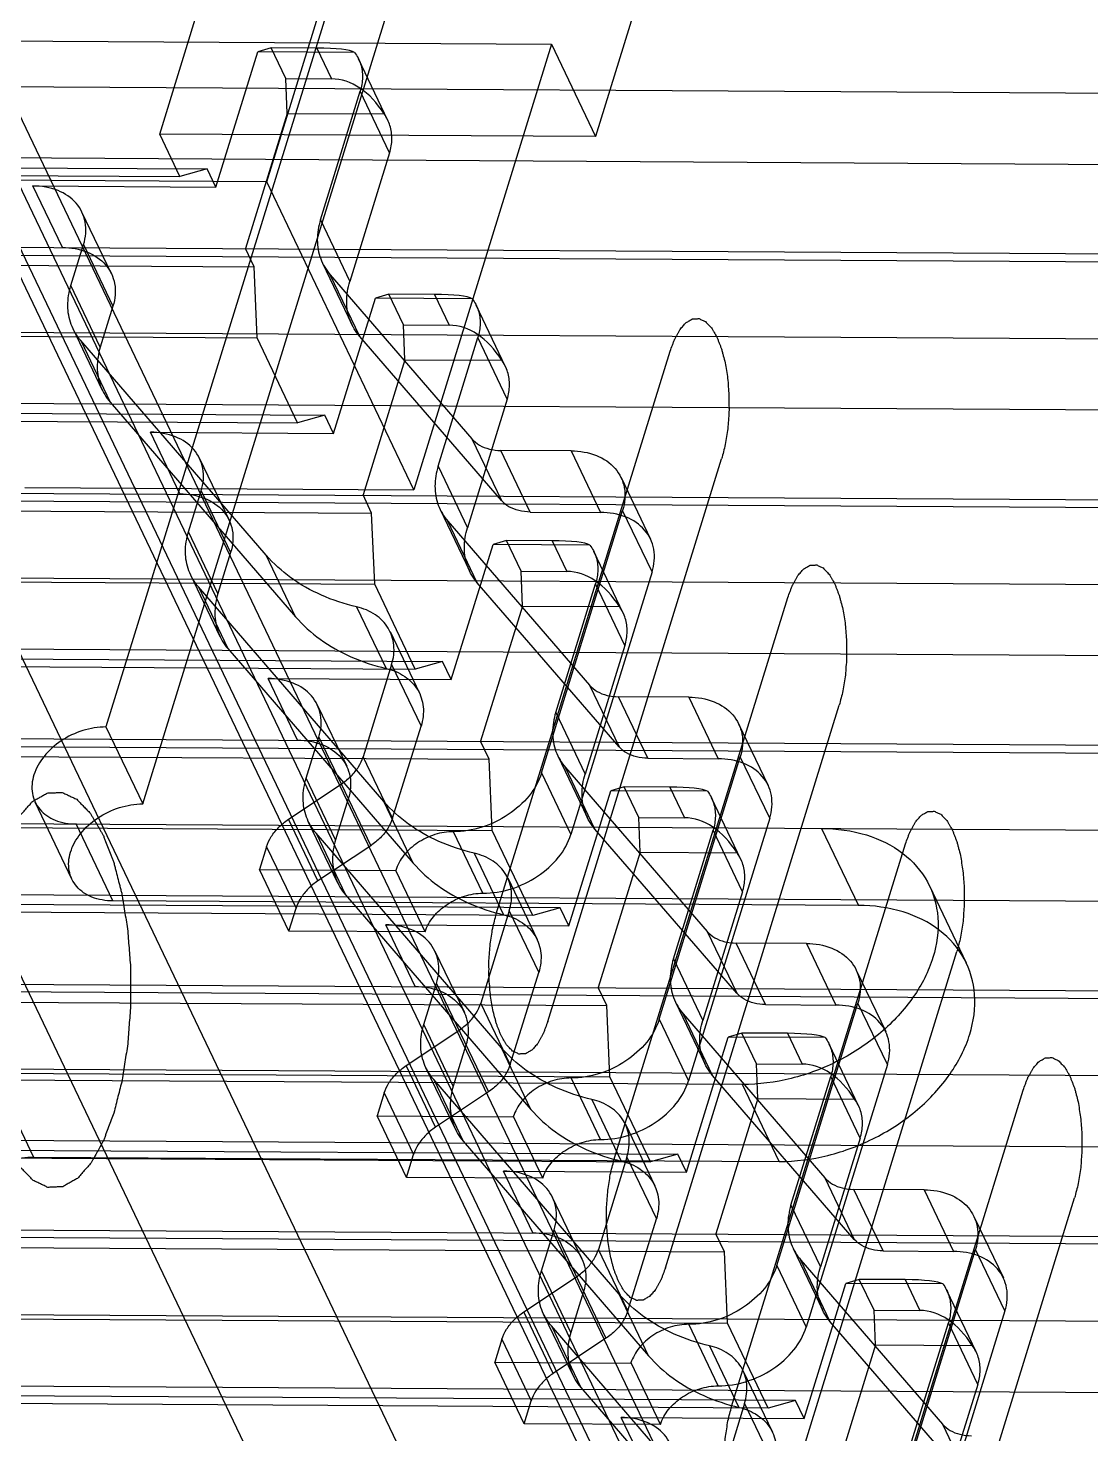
# Model space of a CAD drawing. Header units: millimetres. Extents: x 753 to 1632, y 352 to 973.
# Drawn here: x 1226.369 to 1228.514, y 777.003 to 779.841 of the extents above; entities that cross this region are included whole.
import ezdxf

# ---------------------------------------------------------------- set-up
doc = ezdxf.new("R2010")
doc.units = ezdxf.units.MM
doc.header["$LTSCALE"] = 30.734
doc.layers.get('0').update_dxf_attribs({"linetype": 'CONTINUOUS'})
doc.layers.add('CURVES', color=7, linetype='CONTINUOUS')

msp = doc.modelspace()

# ---------------------------------------------------------------- linework, layer by layer
at = {"color": 6, "linetype": 'Continuous'}
for p, q in [((1223.83796, 784.92774), (1228.91476, 774.29863)), ((1228.85424, 774.1028), (1223.77744, 784.73191)), ((1226.85071, 779.53108), (1228.30311, 784.23104)), ((1226.63444, 779.62754), (1227.53104, 782.52892)), ((1229.87396, 772.02452), (1225.18311, 781.84557)), ((1225.31857, 781.68507), (1230.00941, 771.86402)), ((1229.83271, 771.29219), (1225.14186, 781.11325)), ((1224.90789, 780.95494), (1229.59873, 771.13389)), ((1227.87558, 780.79056), (1227.51456, 779.6223)), ((1227.02954, 780.05983), (1226.52604, 778.43051)), ((1226.60026, 778.27511), (1227.10376, 779.90443)), ((1226.27085, 779.81565), (1227.4255, 779.80878)), ((1227.4255, 779.80878), (1227.1476, 778.90949)), ((1227.4255, 779.80878), (1227.51456, 779.6223)), ((1226.74808, 779.52056), (1226.83244, 779.79356)), ((1226.85939, 779.80165), (1226.83244, 779.79356)), ((1227.02809, 779.7924), (1226.83244, 779.79356)), ((1226.95176, 779.8011), (1226.85939, 779.80165)), ((1226.88908, 779.73949), (1226.85939, 779.80165)), ((1226.95176, 779.8011), (1226.98145, 779.73894)), ((1227.09534, 779.65501), (1227.03596, 779.77933)), ((1222.52052, 779.74601), (1228.87831, 779.7082)), ((1226.88908, 779.73949), (1226.98145, 779.73894)), ((1226.89182, 779.66924), (1226.88908, 779.73949)), ((1226.95896, 779.4543), (1227.03916, 779.71385)), ((1227.09854, 779.58954), (1227.03916, 779.71385)), ((1226.89182, 779.66924), (1226.80746, 779.39624)), ((1226.89182, 779.66924), (1227.08747, 779.66808)), ((1227.51456, 779.6223), (1226.63444, 779.62754)), ((1226.6754, 779.54179), (1226.63444, 779.62754)), ((1220.31761, 779.5796), (1226.6754, 779.54179)), ((1220.37284, 779.59491), (1226.73063, 779.55709)), ((1222.52661, 779.60233), (1228.8844, 779.56451)), ((1227.09854, 779.58954), (1227.01834, 779.32998)), ((1226.73063, 779.55709), (1226.6754, 779.54179)), ((1226.74808, 779.52056), (1226.73063, 779.55709)), ((1226.85071, 779.53108), (1226.06555, 779.53575)), ((1226.37859, 779.52276), (1226.74808, 779.52056)), ((1226.43797, 779.39844), (1226.37859, 779.52276)), ((1227.1476, 778.90949), (1226.85071, 779.53108)), ((1226.53701, 779.34559), (1226.47763, 779.46991)), ((1226.95896, 779.4543), (1227.01834, 779.32998)), ((1229.03391, 779.38243), (1222.67612, 779.42025)), ((1220.46711, 779.39752), (1226.8249, 779.35971)), ((1222.62089, 779.40494), (1228.97868, 779.36713)), ((1226.45525, 779.32163), (1226.48084, 779.40443)), ((1226.48084, 779.40443), (1226.54021, 779.28011)), ((1226.8249, 779.35971), (1226.80746, 779.39624)), ((1226.831, 779.21602), (1226.8249, 779.35971)), ((1226.96323, 779.367), (1227.02261, 779.24269)), ((1226.97883, 779.3432), (1227.26495, 779.01211)), ((1227.03821, 779.21888), (1226.97883, 779.3432)), ((1226.51463, 779.19731), (1226.45525, 779.32163)), ((1226.98559, 779.02329), (1227.06995, 779.29629)), ((1227.0969, 779.30438), (1227.06995, 779.29629)), ((1227.2656, 779.29513), (1227.06995, 779.29629)), ((1227.18927, 779.30383), (1227.0969, 779.30438)), ((1227.12659, 779.24222), (1227.0969, 779.30438)), ((1227.18927, 779.30383), (1227.21896, 779.24167)), ((1226.54021, 779.28011), (1226.51463, 779.19731)), ((1227.33285, 779.15774), (1227.27347, 779.28206)), ((1220.47321, 779.25384), (1226.831, 779.21602)), ((1222.75803, 779.24875), (1229.11582, 779.21093)), ((1227.12659, 779.24222), (1227.21896, 779.24167)), ((1227.12933, 779.17197), (1227.12659, 779.24222)), ((1226.5189, 779.11001), (1226.45952, 779.23433)), ((1226.84954, 778.77725), (1226.47513, 779.21053)), ((1226.47513, 779.21053), (1226.5345, 779.08621)), ((1226.91291, 779.04452), (1226.831, 779.21602)), ((1227.32432, 778.88779), (1227.03821, 779.21888)), ((1227.19647, 778.95703), (1227.27668, 779.21658)), ((1227.33605, 779.09227), (1227.27668, 779.21658)), ((1227.12933, 779.17197), (1227.04497, 778.89897)), ((1227.12933, 779.17197), (1227.32498, 779.17081)), ((1220.61035, 779.09764), (1226.96814, 779.05982)), ((1222.76412, 779.10506), (1229.12191, 779.06724)), ((1220.55512, 779.08234), (1226.91291, 779.04452)), ((1226.5345, 779.08621), (1226.90891, 778.65294)), ((1227.33605, 779.09227), (1227.25585, 778.83272)), ((1226.96814, 779.05982), (1226.91291, 779.04452)), ((1226.98559, 779.02329), (1226.96814, 779.05982)), ((1226.6161, 779.02549), (1226.98559, 779.02329)), ((1226.67548, 778.90117), (1226.6161, 779.02549)), ((1227.26495, 779.01211), (1227.32432, 778.88779)), ((1227.46522, 778.98793), (1227.32317, 778.98878)), ((1227.38255, 778.86446), (1227.32317, 778.98878)), ((1227.46522, 778.98793), (1227.5246, 778.86361)), ((1226.71514, 778.97264), (1226.77452, 778.84832)), ((1227.19647, 778.95703), (1227.25585, 778.83272)), ((1227.56585, 778.93424), (1227.62523, 778.80992)), ((1220.70463, 778.90025), (1227.06242, 778.86244)), ((1222.8584, 778.90767), (1229.21619, 778.86986)), ((1222.91363, 778.92298), (1229.27142, 778.88516)), ((1226.36243, 778.91416), (1227.1476, 778.90949)), ((1226.69276, 778.82436), (1226.71835, 778.90716)), ((1226.71835, 778.90716), (1226.77773, 778.78285)), ((1227.06242, 778.86244), (1227.04497, 778.89897)), ((1227.20074, 778.86974), (1227.26012, 778.74542)), ((1227.06851, 778.71875), (1227.06242, 778.86244)), ((1227.21635, 778.84593), (1227.50246, 778.51484)), ((1227.27572, 778.72161), (1227.21635, 778.84593)), ((1227.38255, 778.86446), (1227.5246, 778.86361)), ((1227.4053, 778.33763), (1227.56911, 778.86772)), ((1227.62848, 778.7434), (1227.56911, 778.86772)), ((1226.75214, 778.70004), (1226.69276, 778.82436)), ((1227.2231, 778.52602), (1227.30746, 778.79902)), ((1227.33441, 778.80711), (1227.30746, 778.79902)), ((1227.50311, 778.79786), (1227.30746, 778.79902)), ((1227.42678, 778.80656), (1227.33441, 778.80711)), ((1227.3641, 778.74495), (1227.33441, 778.80711)), ((1227.42678, 778.80656), (1227.45647, 778.7444)), ((1227.57036, 778.66047), (1227.51098, 778.78479)), ((1220.71072, 778.75657), (1227.06851, 778.71875)), ((1226.77773, 778.78285), (1226.75214, 778.70004)), ((1226.90891, 778.65294), (1226.84954, 778.77725)), ((1222.99554, 778.75148), (1229.35333, 778.71366)), ((1226.75641, 778.61274), (1226.69703, 778.73706)), ((1227.3641, 778.74495), (1227.45647, 778.7444)), ((1227.36684, 778.6747), (1227.3641, 778.74495)), ((1227.62848, 778.7434), (1227.46468, 778.21332)), ((1227.08705, 778.27999), (1226.71264, 778.71326)), ((1226.71264, 778.71326), (1226.77201, 778.58894)), ((1227.15042, 778.54725), (1227.06851, 778.71875)), ((1227.56183, 778.39052), (1227.27572, 778.72161)), ((1227.43398, 778.45976), (1227.51419, 778.71932)), ((1227.57356, 778.595), (1227.51419, 778.71932)), ((1227.03202, 778.67301), (1227.0914, 778.5487)), ((1227.36684, 778.6747), (1227.28248, 778.4017)), ((1227.36684, 778.6747), (1227.56249, 778.67354)), ((1227.09953, 778.6231), (1227.15891, 778.49879)), ((1220.84786, 778.60037), (1227.20565, 778.56255)), ((1223.00164, 778.60779), (1229.35943, 778.56997)), ((1226.77201, 778.58894), (1227.14642, 778.15567)), ((1227.57356, 778.595), (1227.49336, 778.33545)), ((1220.79263, 778.58507), (1227.15042, 778.54725)), ((1227.20565, 778.56255), (1227.15042, 778.54725)), ((1227.2231, 778.52602), (1227.20565, 778.56255)), ((1227.10279, 778.55658), (1227.04526, 778.3704)), ((1227.10279, 778.55658), (1227.16217, 778.43227)), ((1226.85361, 778.52822), (1227.2231, 778.52602)), ((1226.91299, 778.4039), (1226.85361, 778.52822)), ((1227.50246, 778.51484), (1227.56183, 778.39052)), ((1226.95265, 778.47537), (1227.01203, 778.35105)), ((1227.70273, 778.49066), (1227.56068, 778.49151)), ((1227.62006, 778.36719), (1227.56068, 778.49151)), ((1227.70273, 778.49066), (1227.76211, 778.36635)), ((1227.43398, 778.45976), (1227.49336, 778.33545)), ((1223.15114, 778.42571), (1229.50893, 778.38789)), ((1226.52604, 778.43051), (1226.60026, 778.27511)), ((1227.10463, 778.24608), (1227.16217, 778.43227)), ((1227.80336, 778.43697), (1227.86274, 778.31265)), ((1220.94214, 778.40299), (1227.29993, 778.36517)), ((1223.09591, 778.4104), (1229.4537, 778.37259)), ((1226.93027, 778.32709), (1226.95586, 778.4099)), ((1226.95586, 778.4099), (1227.06046, 778.19085)), ((1227.29993, 778.36517), (1227.28248, 778.4017)), ((1227.10463, 778.24608), (1227.04526, 778.3704)), ((1227.30602, 778.22148), (1227.29993, 778.36517)), ((1227.43825, 778.37247), (1227.49763, 778.24815)), ((1227.62006, 778.36719), (1227.76211, 778.36635)), ((1227.64281, 777.84037), (1227.80662, 778.37045)), ((1227.86599, 778.24613), (1227.80662, 778.37045)), ((1227.4053, 778.33763), (1227.46468, 778.21332)), ((1227.45386, 778.34866), (1227.73997, 778.01757)), ((1227.51323, 778.22435), (1227.45386, 778.34866)), ((1226.89451, 778.24406), (1227.00108, 778.31517)), ((1226.98965, 778.20277), (1226.93027, 778.32709)), ((1227.57192, 778.30984), (1227.54497, 778.30175)), ((1227.66429, 778.30929), (1227.57192, 778.30984)), ((1227.60161, 778.24768), (1227.57192, 778.30984)), ((1227.66429, 778.30929), (1227.69398, 778.24713)), ((1226.45721, 778.12332), (1226.38299, 778.27872)), ((1227.01524, 778.28558), (1226.98965, 778.20277)), ((1227.14642, 778.15567), (1227.08705, 778.27999)), ((1227.46061, 778.02875), (1227.54497, 778.30175)), ((1227.74062, 778.30059), (1227.54497, 778.30175)), ((1227.80787, 778.1632), (1227.74849, 778.28752)), ((1220.94823, 778.2593), (1227.30602, 778.22148)), ((1223.23305, 778.25421), (1229.59084, 778.21639)), ((1227.60161, 778.24768), (1227.69398, 778.24713)), ((1227.60435, 778.17744), (1227.60161, 778.24768)), ((1227.86599, 778.24613), (1227.70219, 777.71605)), ((1226.53975, 778.07928), (1226.46552, 778.23468)), ((1226.95388, 778.11974), (1226.89451, 778.24406)), ((1226.99392, 778.11548), (1226.93454, 778.23979)), ((1227.28701, 778.09478), (1227.22763, 778.21909)), ((1227.38794, 778.04998), (1227.30602, 778.22148)), ((1227.79935, 777.89325), (1227.51323, 778.22435)), ((1227.67149, 777.9625), (1227.7517, 778.22205)), ((1227.81108, 778.09773), (1227.7517, 778.22205)), ((1227.97074, 778.22572), (1228.04496, 778.07033)), ((1226.85033, 778.18883), (1226.83603, 778.14256)), ((1226.85033, 778.18883), (1226.90971, 778.06451)), ((1227.32456, 777.78272), (1226.95015, 778.21599)), ((1226.95015, 778.21599), (1227.00953, 778.09167)), ((1227.06046, 778.19085), (1226.95388, 778.11974)), ((1227.26953, 778.17575), (1227.32891, 778.05143)), ((1227.60435, 778.17744), (1227.51999, 777.90443)), ((1227.60435, 778.17744), (1227.8, 778.17627)), ((1226.83603, 778.14256), (1227.1109, 778.14092)), ((1226.89541, 778.01824), (1226.83603, 778.14256)), ((1227.17035, 778.01673), (1227.11097, 778.14105)), ((1223.23915, 778.11052), (1229.59694, 778.0727)), ((1227.33705, 778.12583), (1227.39642, 778.00152)), ((1228.18863, 778.10945), (1228.26285, 777.95406)), ((1227.38794, 778.04998), (1221.03014, 778.0878)), ((1227.44316, 778.06529), (1221.08537, 778.1031)), ((1228.04496, 778.07033), (1226.53975, 778.07928)), ((1227.00953, 778.09167), (1227.38394, 777.6584)), ((1227.81108, 778.09773), (1227.73087, 777.83818)), ((1226.89541, 778.01824), (1226.90971, 778.06451)), ((1227.3403, 778.05931), (1227.28277, 777.87313)), ((1227.3403, 778.05931), (1227.39968, 777.935)), ((1227.44316, 778.06529), (1227.38794, 778.04998)), ((1227.46061, 778.02875), (1227.44316, 778.06529)), ((1227.17028, 778.0166), (1226.89541, 778.01824)), ((1227.09112, 778.03095), (1227.46061, 778.02875)), ((1227.1505, 777.90663), (1227.09112, 778.03095)), ((1227.73997, 778.01757), (1227.79935, 777.89325)), ((1227.94024, 777.99339), (1227.79819, 777.99424)), ((1227.85757, 777.86992), (1227.79819, 777.99424)), ((1227.94024, 777.99339), (1227.99962, 777.86908)), ((1227.19017, 777.9781), (1227.24954, 777.85378)), ((1227.67149, 777.9625), (1227.73087, 777.83818)), ((1227.34214, 777.74881), (1227.39968, 777.935)), ((1228.04087, 777.9397), (1228.10025, 777.81538)), ((1221.17965, 777.90572), (1227.53744, 777.8679)), ((1229.69121, 777.87532), (1223.33342, 777.91314)), ((1223.38865, 777.92844), (1229.74644, 777.89062)), ((1227.16778, 777.82982), (1227.19337, 777.91263)), ((1227.19337, 777.91263), (1227.29797, 777.69358)), ((1227.53744, 777.8679), (1227.51999, 777.90443)), ((1227.34214, 777.74881), (1227.28277, 777.87313)), ((1227.54353, 777.72421), (1227.53744, 777.8679)), ((1227.67576, 777.8752), (1227.73514, 777.75088)), ((1227.69137, 777.85139), (1227.97748, 777.5203)), ((1227.75075, 777.72708), (1227.69137, 777.85139)), ((1227.85757, 777.86992), (1227.99962, 777.86908)), ((1227.88032, 777.3431), (1228.04413, 777.87318)), ((1228.10351, 777.74886), (1228.04413, 777.87318)), ((1227.22716, 777.70551), (1227.16778, 777.82982)), ((1227.64281, 777.84037), (1227.70219, 777.71605)), ((1227.13202, 777.74679), (1227.23859, 777.8179)), ((1227.69812, 777.53148), (1227.78249, 777.80448)), ((1227.80943, 777.81257), (1227.78249, 777.80448)), ((1227.97813, 777.80332), (1227.78249, 777.80448)), ((1227.90181, 777.81202), (1227.80943, 777.81257)), ((1227.83912, 777.75041), (1227.80943, 777.81257)), ((1227.90181, 777.81202), (1227.93149, 777.74986)), ((1227.25275, 777.78831), (1227.22716, 777.70551)), ((1227.38394, 777.6584), (1227.32456, 777.78272)), ((1228.04538, 777.66593), (1227.986, 777.79025)), ((1221.18574, 777.76203), (1227.54353, 777.72421)), ((1223.47056, 777.75694), (1229.82835, 777.71912)), ((1227.19139, 777.62247), (1227.13202, 777.74679)), ((1227.23143, 777.61821), (1227.17206, 777.74252)), ((1227.83912, 777.75041), (1227.93149, 777.74986)), ((1227.84186, 777.68017), (1227.83912, 777.75041)), ((1228.10351, 777.74886), (1227.9397, 777.21878)), ((1227.81097, 777.70873), (1226.30576, 777.71768)), ((1226.30576, 777.71768), (1226.37998, 777.56229)), ((1227.56207, 777.28545), (1227.18766, 777.71872)), ((1227.18766, 777.71872), (1227.24704, 777.5944)), ((1227.52452, 777.59751), (1227.46514, 777.72182)), ((1227.62545, 777.55271), (1227.54353, 777.72421)), ((1228.03686, 777.39599), (1227.75075, 777.72708)), ((1227.88519, 777.55333), (1227.81097, 777.70873)), ((1227.909, 777.46523), (1227.98921, 777.72478)), ((1228.04859, 777.60046), (1227.98921, 777.72478)), ((1227.08784, 777.69156), (1227.07354, 777.64529)), ((1227.08784, 777.69156), (1227.14722, 777.56725)), ((1227.29797, 777.69358), (1227.19139, 777.62247)), ((1227.50704, 777.67848), (1227.56642, 777.55416)), ((1227.84186, 777.68017), (1227.7575, 777.40717)), ((1227.84186, 777.68017), (1228.03751, 777.679)), ((1227.07354, 777.64529), (1227.34841, 777.64365)), ((1227.13292, 777.52097), (1227.07354, 777.64529)), ((1227.40786, 777.51947), (1227.34848, 777.64378)), ((1227.57456, 777.62857), (1227.63393, 777.50425)), ((1221.32288, 777.60583), (1227.68067, 777.56802)), ((1223.47666, 777.61325), (1229.83445, 777.57544)), ((1227.24704, 777.5944), (1227.62145, 777.16113)), ((1228.04859, 777.60046), (1227.96838, 777.34091)), ((1221.26766, 777.59053), (1227.62545, 777.55271)), ((1227.13292, 777.52097), (1227.14722, 777.56725)), ((1227.68067, 777.56802), (1227.62545, 777.55271)), ((1227.69812, 777.53148), (1227.68067, 777.56802)), ((1226.37998, 777.56229), (1227.88519, 777.55333)), ((1227.57781, 777.56205), (1227.52028, 777.37586)), ((1227.57781, 777.56205), (1227.63719, 777.43773)), ((1227.40779, 777.51934), (1227.13292, 777.52097)), ((1227.32863, 777.53368), (1227.69812, 777.53148)), ((1227.38801, 777.40936), (1227.32863, 777.53368)), ((1227.97748, 777.5203), (1228.03686, 777.39599)), ((1227.48705, 777.35651), (1227.42768, 777.48083)), ((1228.17775, 777.49613), (1228.03571, 777.49697)), ((1228.09508, 777.37265), (1228.03571, 777.49697)), ((1228.17775, 777.49613), (1228.23713, 777.37181)), ((1227.909, 777.46523), (1227.96838, 777.34091)), ((1223.62616, 777.43117), (1229.98395, 777.39336)), ((1227.57966, 777.25154), (1227.63719, 777.43773)), ((1228.27838, 777.44243), (1228.33776, 777.31811)), ((1221.41716, 777.40845), (1227.77495, 777.37063)), ((1229.92872, 777.37805), (1223.57093, 777.41587)), ((1227.40529, 777.33255), (1227.43088, 777.41536)), ((1227.43088, 777.41536), (1227.53548, 777.19632)), ((1227.77495, 777.37063), (1227.7575, 777.40717)), ((1227.57966, 777.25154), (1227.52028, 777.37586)), ((1227.78104, 777.22694), (1227.77495, 777.37063)), ((1227.91328, 777.37793), (1227.97265, 777.25361)), ((1228.09508, 777.37265), (1228.23713, 777.37181)), ((1228.11783, 776.84583), (1228.28164, 777.37591)), ((1228.34102, 777.25159), (1228.28164, 777.37591)), ((1227.88032, 777.3431), (1227.9397, 777.21878)), ((1227.92888, 777.35413), (1228.21499, 777.02303)), ((1227.98826, 777.22981), (1227.92888, 777.35413)), ((1227.36953, 777.24952), (1227.47611, 777.32063)), ((1227.46467, 777.20824), (1227.40529, 777.33255)), ((1228.04694, 777.3153), (1228.02, 777.30722)), ((1228.13932, 777.31475), (1228.04694, 777.3153)), ((1228.07663, 777.25314), (1228.04694, 777.3153)), ((1228.13932, 777.31475), (1228.16901, 777.2526)), ((1227.49026, 777.29104), (1227.46467, 777.20824)), ((1227.62145, 777.16113), (1227.56207, 777.28545)), ((1227.93563, 777.03421), (1228.02, 777.30722)), ((1228.21564, 777.30605), (1228.02, 777.30722)), ((1228.28289, 777.16867), (1228.22352, 777.29298)), ((1221.42325, 777.26476), (1227.78104, 777.22694)), ((1223.70807, 777.25967), (1230.06586, 777.22186)), ((1228.07663, 777.25314), (1228.16901, 777.2526)), ((1228.07937, 777.1829), (1228.07663, 777.25314)), ((1227.42891, 777.12521), (1227.36953, 777.24952)), ((1227.46894, 777.12094), (1227.40957, 777.24526)), ((1227.76203, 777.10024), (1227.70265, 777.22456)), ((1227.86296, 777.05544), (1227.78104, 777.22694)), ((1228.27437, 776.89872), (1227.98826, 777.22981)), ((1228.14651, 776.96796), (1228.22672, 777.22751)), ((1228.34102, 777.25159), (1228.17721, 776.72151)), ((1228.2861, 777.10319), (1228.22672, 777.22751)), ((1227.79958, 776.78818), (1227.42517, 777.22145)), ((1227.42517, 777.22145), (1227.48455, 777.09714)), ((1227.53548, 777.19632), (1227.42891, 777.12521)), ((1227.32536, 777.19429), (1227.31106, 777.14802)), ((1227.32536, 777.19429), (1227.38473, 777.06998)), ((1227.74456, 777.18121), (1227.80393, 777.05689)), ((1228.07937, 777.1829), (1227.99501, 776.9099)), ((1228.07937, 777.1829), (1228.27502, 777.18174)), ((1227.31106, 777.14802), (1227.58593, 777.14638)), ((1227.37043, 777.0237), (1227.31106, 777.14802)), ((1227.64537, 777.0222), (1227.586, 777.14651)), ((1223.71417, 777.11598), (1230.07196, 777.07817)), ((1227.81207, 777.1313), (1227.87145, 777.00698)), ((1227.86296, 777.05544), (1221.50517, 777.09326)), ((1227.91818, 777.07075), (1221.56039, 777.10856)), ((1227.48455, 777.09714), (1227.85896, 776.66386)), ((1228.2861, 777.10319), (1228.20589, 776.84364)), ((1227.37043, 777.0237), (1227.38473, 777.06998)), ((1227.81532, 777.06478), (1227.75779, 776.87859)), ((1227.81532, 777.06478), (1227.8747, 776.94046)), ((1227.91818, 777.07075), (1227.86296, 777.05544)), ((1227.93563, 777.03421), (1227.91818, 777.07075)), ((1227.56614, 777.03641), (1227.93563, 777.03421)), ((1227.62552, 776.9121), (1227.56614, 777.03641)), ((1227.6453, 777.02207), (1227.37043, 777.0237)), ((1228.21499, 777.02303), (1228.27437, 776.89872))]:
    msp.add_line(p, q, dxfattribs=at)
for centre, major_axis, ratio, start_param, end_param in [((1226.87092, 779.77684), (0.16041, 0.01172), 0.1325221, 0.1918751, 1.0329437), ((1226.98967, 779.5282), (-0.01538, 0.2105), 0.6553394, -0.8928279, -0.0517592), ((1227.10843, 779.27957), (0.16041, 0.01172), 0.1325221, 0.1918751, 1.0329437), ((1227.22718, 779.03093), (-0.01538, 0.2105), 0.6553394, -0.8928279, -0.0517592), ((1227.34594, 778.7823), (0.16041, 0.01172), 0.1325221, 0.1918751, 1.0329437), ((1227.4647, 778.53366), (-0.01538, 0.2105), 0.6553394, -0.8928279, -0.0517592), ((1227.58345, 778.28503), (0.16041, 0.01172), 0.1325221, 0.1918751, 1.0329437), ((1227.70221, 778.0364), (-0.01538, 0.2105), 0.6553394, -0.8928279, -0.0517592), ((1227.82096, 777.78776), (0.16041, 0.01172), 0.1325221, 0.1918751, 1.0329437), ((1227.93972, 777.53913), (-0.01538, 0.2105), 0.6553394, -0.8928279, -0.0517592), ((1228.05847, 777.29049), (0.16041, 0.01172), 0.1325221, 0.1918751, 1.0329437), ((1228.17723, 777.04186), (-0.01538, 0.2105), 0.6553394, -0.8928279, -0.0517592)]:
    msp.add_ellipse(centre, major_axis=major_axis, ratio=ratio, start_param=start_param, end_param=end_param, dxfattribs=at)
for points, start_tangent, end_tangent in [([(1227.02809, 779.7924), (1227.04006, 779.76888), (1227.04383, 779.74218), (1227.03916, 779.71385)], (0.5953939, -0.803434), (-0.2952474, -0.9554208)), ([(1227.09854, 779.58954), (1227.10321, 779.61786), (1227.09944, 779.64457), (1227.08747, 779.66808)], (0.2952474, 0.9554208), (-0.5953939, 0.803434)), ([(1226.48084, 779.40443), (1226.48412, 779.44981), (1226.46593, 779.48776), (1226.42921, 779.51335), (1226.37859, 779.52276)], (0.2952474, 0.9554208), (-0.9999823, 0.0059479)), ([(1226.95896, 779.4543), (1226.95272, 779.41372), (1226.9595, 779.37582), (1226.97883, 779.3432)], (-0.2952474, -0.9554208), (0.6538397, -0.7566331)), ([(1226.43797, 779.39844), (1226.48859, 779.38903), (1226.5253, 779.36344), (1226.5435, 779.32549), (1226.54021, 779.28011)], (0.9999823, -0.0059479), (-0.2952474, -0.9554208)), ([(1227.03821, 779.21888), (1227.01888, 779.2515), (1227.0121, 779.2894), (1227.01834, 779.32998)], (-0.6538397, 0.7566331), (0.2952474, 0.9554208)), ([(1226.47513, 779.21053), (1226.45579, 779.24315), (1226.44901, 779.28105), (1226.45525, 779.32163)], (-0.6538397, 0.7566331), (0.2952474, 0.9554208)), ([(1227.2656, 779.29513), (1227.27758, 779.27161), (1227.28134, 779.24491), (1227.27668, 779.21658)], (0.5953939, -0.803434), (-0.2952474, -0.9554208)), ([(1226.51463, 779.19731), (1226.50839, 779.15673), (1226.51517, 779.11883), (1226.5345, 779.08621)], (-0.2952474, -0.9554208), (0.6538397, -0.7566331)), ([(1227.33605, 779.09227), (1227.34072, 779.12059), (1227.33695, 779.1473), (1227.32498, 779.17081)], (0.2952474, 0.9554208), (-0.5953939, 0.803434)), ([(1226.71835, 778.90716), (1226.72163, 778.95254), (1226.70344, 778.99049), (1226.66672, 779.01608), (1226.6161, 779.02549)], (0.2952474, 0.9554208), (-0.9999823, 0.0059479)), ([(1227.26495, 779.01211), (1227.28023, 778.99955), (1227.30009, 778.99159), (1227.32317, 778.98878)], (0.6538397, -0.7566331), (0.9999823, -0.0059479)), ([(1227.46522, 778.98793), (1227.51666, 778.97837), (1227.55396, 778.95237), (1227.57244, 778.91382), (1227.56911, 778.86772)], (0.9999823, -0.0059479), (-0.2952474, -0.9554208)), ([(1227.19647, 778.95703), (1227.19023, 778.91645), (1227.19701, 778.87855), (1227.21635, 778.84593)], (-0.2952474, -0.9554208), (0.6538397, -0.7566331)), ([(1226.67548, 778.90117), (1226.7261, 778.89176), (1226.76282, 778.86617), (1226.78101, 778.82822), (1226.77773, 778.78285)], (0.9999823, -0.0059479), (-0.2952474, -0.9554208)), ([(1227.38255, 778.86446), (1227.35947, 778.86727), (1227.33961, 778.87523), (1227.32432, 778.88779)], (-0.9999823, 0.0059479), (-0.6538397, 0.7566331)), ([(1227.62848, 778.7434), (1227.63182, 778.7895), (1227.61333, 778.82806), (1227.57603, 778.85406), (1227.5246, 778.86361)], (0.2952474, 0.9554208), (-0.9999823, 0.0059479)), ([(1226.71264, 778.71326), (1226.69331, 778.74588), (1226.68653, 778.78378), (1226.69276, 778.82436)], (-0.6538397, 0.7566331), (0.2952474, 0.9554208)), ([(1227.27572, 778.72161), (1227.25639, 778.75423), (1227.24961, 778.79213), (1227.25585, 778.83272)], (-0.6538397, 0.7566331), (0.2952474, 0.9554208)), ([(1227.50311, 778.79786), (1227.51509, 778.77435), (1227.51885, 778.74764), (1227.51419, 778.71932)], (0.5953939, -0.803434), (-0.2952474, -0.9554208)), ([(1227.03202, 778.67301), (1226.96082, 778.69665), (1226.89932, 778.73178), (1226.84954, 778.77725)], (-0.9737332, 0.2276921), (-0.6538397, 0.7566331)), ([(1226.75214, 778.70004), (1226.7459, 778.65946), (1226.75268, 778.62156), (1226.77201, 778.58894)], (-0.2952474, -0.9554208), (0.6538397, -0.7566331)), ([(1227.10279, 778.55658), (1227.10711, 778.59568), (1227.09569, 778.6302), (1227.0699, 778.6569), (1227.03202, 778.67301)], (0.2952474, 0.9554208), (-0.9737332, 0.2276921)), ([(1227.57356, 778.595), (1227.57823, 778.62332), (1227.57446, 778.65003), (1227.56249, 778.67354)], (0.2952474, 0.9554208), (-0.5953939, 0.803434)), ([(1226.90891, 778.65294), (1226.9587, 778.60746), (1227.02019, 778.57234), (1227.0914, 778.5487)], (0.6538397, -0.7566331), (0.9737332, -0.2276921)), ([(1227.0914, 778.5487), (1227.12928, 778.53258), (1227.15507, 778.50588), (1227.16649, 778.47136), (1227.16217, 778.43227)], (0.9737332, -0.2276921), (-0.2952474, -0.9554208)), ([(1226.95586, 778.4099), (1226.95914, 778.45527), (1226.94095, 778.49322), (1226.90424, 778.51881), (1226.85361, 778.52822)], (0.2952474, 0.9554208), (-0.9999823, 0.0059479)), ([(1227.50246, 778.51484), (1227.51774, 778.50228), (1227.5376, 778.49432), (1227.56068, 778.49151)], (0.6538397, -0.7566331), (0.9999823, -0.0059479)), ([(1227.70273, 778.49066), (1227.75417, 778.4811), (1227.79147, 778.4551), (1227.80995, 778.41655), (1227.80662, 778.37045)], (0.9999823, -0.0059479), (-0.2952474, -0.9554208)), ([(1227.43398, 778.45976), (1227.42775, 778.41918), (1227.43453, 778.38128), (1227.45386, 778.34866)], (-0.2952474, -0.9554208), (0.6538397, -0.7566331)), ([(1226.52604, 778.43051), (1226.47929, 778.42324), (1226.43551, 778.4023), (1226.40094, 778.37102), (1226.38044, 778.33366), (1226.37746, 778.29617), (1226.39236, 778.26428), (1226.42323, 778.24256), (1226.46552, 778.23468)], (-0.9999823, 0.0059479), (0.9999823, -0.0059479)), ([(1226.91299, 778.4039), (1226.96361, 778.39449), (1227.00033, 778.3689), (1227.01852, 778.33095), (1227.01524, 778.28558)], (0.9999823, -0.0059479), (-0.2952474, -0.9554208)), ([(1227.62006, 778.36719), (1227.59698, 778.37), (1227.57712, 778.37796), (1227.56183, 778.39052)], (-0.9999823, 0.0059479), (-0.6538397, 0.7566331)), ([(1227.00108, 778.31517), (1227.02078, 778.33131), (1227.03584, 778.35015), (1227.04526, 778.3704)], (0.8318392, 0.5550168), (0.2952474, 0.9554208)), ([(1227.86599, 778.24613), (1227.86933, 778.29223), (1227.85085, 778.33079), (1227.81354, 778.35679), (1227.76211, 778.36635)], (0.2952474, 0.9554208), (-0.9999823, 0.0059479)), ([(1227.4053, 778.33763), (1227.38018, 778.29166), (1227.33798, 778.25347), (1227.28477, 778.22801), (1227.22763, 778.21909)], (-0.2952474, -0.9554208), (-0.9999823, 0.0059479)), ([(1227.51323, 778.22435), (1227.4939, 778.25697), (1227.48712, 778.29486), (1227.49336, 778.33545)], (-0.6538397, 0.7566331), (0.2952474, 0.9554208)), ([(1226.95015, 778.21599), (1226.93082, 778.24861), (1226.92404, 778.28651), (1226.93027, 778.32709)], (-0.6538397, 0.7566331), (0.2952474, 0.9554208)), ([(1226.53975, 778.07928), (1226.49765, 778.08708), (1226.46695, 778.10846), (1226.45181, 778.14004), (1226.45442, 778.1775), (1226.47458, 778.21489), (1226.50911, 778.24648), (1226.55327, 778.26776), (1226.60026, 778.27511)], (-0.9999823, 0.0059479), (0.9999823, -0.0059479)), ([(1227.26953, 778.17575), (1227.19833, 778.19939), (1227.13683, 778.23451), (1227.08705, 778.27999)], (-0.9737332, 0.2276921), (-0.6538397, 0.7566331)), ([(1227.74062, 778.30059), (1227.7526, 778.27708), (1227.75636, 778.25037), (1227.7517, 778.22205)], (0.5953939, -0.803434), (-0.2952474, -0.9554208)), ([(1227.10463, 778.24608), (1227.09522, 778.22583), (1227.08015, 778.20699), (1227.06046, 778.19085)], (-0.2952474, -0.9554208), (-0.8318392, -0.5550168)), ([(1226.85033, 778.18883), (1226.85975, 778.20909), (1226.87481, 778.22793), (1226.89451, 778.24406)], (0.2952474, 0.9554208), (0.8318392, 0.5550168)), ([(1227.22763, 778.21909), (1227.19012, 778.21324), (1227.15515, 778.19648), (1227.12746, 778.17139), (1227.11091, 778.14099)], (-0.9999823, 0.0059479), (-0.2918388, -0.9564675)), ([(1227.97074, 778.22572), (1228.0613, 778.21243), (1228.13476, 778.17521), (1228.18436, 778.1178), (1228.20543, 778.04563), (1228.19568, 777.96541)], (0.9999823, -0.0059479), (-0.2952474, -0.9554208)), ([(1226.98965, 778.20277), (1226.98341, 778.16219), (1226.99019, 778.12429), (1227.00953, 778.09167)], (-0.2952474, -0.9554208), (0.6538397, -0.7566331)), ([(1227.28701, 778.09478), (1227.34415, 778.10369), (1227.39736, 778.12915), (1227.43956, 778.16735), (1227.46468, 778.21332)], (0.9999823, -0.0059479), (0.2952474, 0.9554208)), ([(1227.3403, 778.05931), (1227.34462, 778.09841), (1227.3332, 778.13293), (1227.30742, 778.15963), (1227.26953, 778.17575)], (0.2952474, 0.9554208), (-0.9737332, 0.2276921)), ([(1227.81108, 778.09773), (1227.81574, 778.12605), (1227.81198, 778.15276), (1227.8, 778.17627)], (0.2952474, 0.9554208), (-0.5953939, 0.803434)), ([(1227.14642, 778.15567), (1227.19621, 778.1102), (1227.25771, 778.07507), (1227.32891, 778.05143)], (0.6538397, -0.7566331), (0.9737332, -0.2276921)), ([(1226.95388, 778.11974), (1226.93419, 778.10361), (1226.91912, 778.08477), (1226.90971, 778.06451)], (-0.8318392, -0.5550168), (-0.2952474, -0.9554208)), ([(1227.17029, 778.01667), (1227.18698, 778.04725), (1227.21483, 778.07236), (1227.24976, 778.08901), (1227.28701, 778.09478)], (0.2918388, 0.9564675), (0.9999823, -0.0059479)), ([(1227.32891, 778.05143), (1227.36679, 778.03531), (1227.39258, 778.00861), (1227.404, 777.97409), (1227.39968, 777.935)], (0.9737332, -0.2276921), (-0.2952474, -0.9554208)), ([(1228.2699, 777.81002), (1228.27965, 777.89024), (1228.25858, 777.96241), (1228.20897, 778.01982), (1228.13551, 778.05703), (1228.04496, 778.07033)], (0.2952474, 0.9554208), (-0.9999823, 0.0059479)), ([(1227.19337, 777.91263), (1227.19665, 777.958), (1227.17846, 777.99595), (1227.14175, 778.02154), (1227.09112, 778.03095)], (0.2952474, 0.9554208), (-0.9999823, 0.0059479)), ([(1227.73997, 778.01757), (1227.75525, 778.00501), (1227.77511, 777.99705), (1227.79819, 777.99424)], (0.6538397, -0.7566331), (0.9999823, -0.0059479)), ([(1227.94024, 777.99339), (1227.99168, 777.98384), (1228.02898, 777.95784), (1228.04746, 777.91928), (1228.04413, 777.87318)], (0.9999823, -0.0059479), (-0.2952474, -0.9554208)), ([(1227.67149, 777.9625), (1227.66526, 777.92191), (1227.67204, 777.88401), (1227.69137, 777.85139)], (-0.2952474, -0.9554208), (0.6538397, -0.7566331)), ([(1228.19568, 777.96541), (1228.1559, 777.88537), (1228.09038, 777.81371), (1228.00554, 777.7571), (1227.90939, 777.7209), (1227.81097, 777.70873)], (-0.2952474, -0.9554208), (-0.9999823, 0.0059479)), ([(1227.1505, 777.90663), (1227.20112, 777.89722), (1227.23784, 777.87163), (1227.25603, 777.83369), (1227.25275, 777.78831)], (0.9999823, -0.0059479), (-0.2952474, -0.9554208)), ([(1227.85757, 777.86992), (1227.83449, 777.87273), (1227.81463, 777.88069), (1227.79935, 777.89325)], (-0.9999823, 0.0059479), (-0.6538397, 0.7566331)), ([(1227.23859, 777.8179), (1227.25829, 777.83404), (1227.27335, 777.85288), (1227.28277, 777.87313)], (0.8318392, 0.5550168), (0.2952474, 0.9554208)), ([(1228.10351, 777.74886), (1228.10684, 777.79496), (1228.08836, 777.83352), (1228.05106, 777.85952), (1227.99962, 777.86908)], (0.2952474, 0.9554208), (-0.9999823, 0.0059479)), ([(1227.18766, 777.71872), (1227.16833, 777.75134), (1227.16155, 777.78924), (1227.16778, 777.82982)], (-0.6538397, 0.7566331), (0.2952474, 0.9554208)), ([(1227.64281, 777.84037), (1227.61769, 777.79439), (1227.57549, 777.7562), (1227.52229, 777.73074), (1227.46514, 777.72182)], (-0.2952474, -0.9554208), (-0.9999823, 0.0059479)), ([(1227.75075, 777.72708), (1227.73141, 777.7597), (1227.72463, 777.7976), (1227.73087, 777.83818)], (-0.6538397, 0.7566331), (0.2952474, 0.9554208)), ([(1227.88519, 777.55333), (1227.98363, 777.56551), (1228.07978, 777.60172), (1228.16462, 777.65833), (1228.23013, 777.72998), (1228.2699, 777.81002)], (0.9999823, -0.0059479), (0.2952474, 0.9554208)), ([(1227.97813, 777.80332), (1227.99011, 777.77981), (1227.99388, 777.7531), (1227.98921, 777.72478)], (0.5953939, -0.803434), (-0.2952474, -0.9554208)), ([(1227.50704, 777.67848), (1227.43584, 777.70212), (1227.37434, 777.73724), (1227.32456, 777.78272)], (-0.9737332, 0.2276921), (-0.6538397, 0.7566331)), ([(1227.08784, 777.69156), (1227.09726, 777.71182), (1227.11233, 777.73066), (1227.13202, 777.74679)], (0.2952474, 0.9554208), (0.8318392, 0.5550168)), ([(1227.34214, 777.74881), (1227.33273, 777.72856), (1227.31766, 777.70972), (1227.29797, 777.69358)], (-0.2952474, -0.9554208), (-0.8318392, -0.5550168)), ([(1227.46514, 777.72182), (1227.42763, 777.71598), (1227.39266, 777.69921), (1227.36497, 777.67412), (1227.34842, 777.64372)], (-0.9999823, 0.0059479), (-0.2918388, -0.9564675)), ([(1227.52452, 777.59751), (1227.58166, 777.60642), (1227.63487, 777.63188), (1227.67707, 777.67008), (1227.70219, 777.71605)], (0.9999823, -0.0059479), (0.2952474, 0.9554208)), ([(1227.22716, 777.70551), (1227.22093, 777.66492), (1227.22771, 777.62702), (1227.24704, 777.5944)], (-0.2952474, -0.9554208), (0.6538397, -0.7566331)), ([(1227.57781, 777.56205), (1227.58213, 777.60114), (1227.57072, 777.63566), (1227.54493, 777.66236), (1227.50704, 777.67848)], (0.2952474, 0.9554208), (-0.9737332, 0.2276921)), ([(1228.04859, 777.60046), (1228.05325, 777.62878), (1228.04949, 777.65549), (1228.03751, 777.679)], (0.2952474, 0.9554208), (-0.5953939, 0.803434)), ([(1227.38394, 777.6584), (1227.43372, 777.61293), (1227.49522, 777.5778), (1227.56642, 777.55416)], (0.6538397, -0.7566331), (0.9737332, -0.2276921)), ([(1227.19139, 777.62247), (1227.1717, 777.60634), (1227.15663, 777.5875), (1227.14722, 777.56725)], (-0.8318392, -0.5550168), (-0.2952474, -0.9554208)), ([(1227.4078, 777.5194), (1227.42449, 777.54999), (1227.45234, 777.57509), (1227.48727, 777.59174), (1227.52452, 777.59751)], (0.2918388, 0.9564675), (0.9999823, -0.0059479)), ([(1226.31946, 777.36645), (1226.27737, 777.37425), (1226.24667, 777.39563), (1226.23153, 777.42721), (1226.23414, 777.46467), (1226.2543, 777.50206), (1226.28883, 777.53366), (1226.33299, 777.55494), (1226.37998, 777.56229)], (-0.9999823, 0.0059479), (0.9999823, -0.0059479)), ([(1227.56642, 777.55416), (1227.6043, 777.53804), (1227.63009, 777.51134), (1227.64151, 777.47682), (1227.63719, 777.43773)], (0.9737332, -0.2276921), (-0.2952474, -0.9554208)), ([(1227.43088, 777.41536), (1227.43416, 777.46073), (1227.41597, 777.49868), (1227.37926, 777.52427), (1227.32863, 777.53368)], (0.2952474, 0.9554208), (-0.9999823, 0.0059479)), ([(1227.97748, 777.5203), (1227.99276, 777.50774), (1228.01262, 777.49978), (1228.03571, 777.49697)], (0.6538397, -0.7566331), (0.9999823, -0.0059479)), ([(1228.17775, 777.49613), (1228.22919, 777.48657), (1228.26649, 777.46057), (1228.28497, 777.42201), (1228.28164, 777.37591)], (0.9999823, -0.0059479), (-0.2952474, -0.9554208)), ([(1227.909, 777.46523), (1227.90277, 777.42464), (1227.90955, 777.38675), (1227.92888, 777.35413)], (-0.2952474, -0.9554208), (0.6538397, -0.7566331)), ([(1227.38801, 777.40936), (1227.43864, 777.39996), (1227.47535, 777.37436), (1227.49354, 777.33642), (1227.49026, 777.29104)], (0.9999823, -0.0059479), (-0.2952474, -0.9554208)), ([(1228.09508, 777.37265), (1228.072, 777.37547), (1228.05214, 777.38342), (1228.03686, 777.39599)], (-0.9999823, 0.0059479), (-0.6538397, 0.7566331)), ([(1227.47611, 777.32063), (1227.4958, 777.33677), (1227.51087, 777.35561), (1227.52028, 777.37586)], (0.8318392, 0.5550168), (0.2952474, 0.9554208)), ([(1228.34102, 777.25159), (1228.34435, 777.2977), (1228.32587, 777.33625), (1228.28857, 777.36225), (1228.23713, 777.37181)], (0.2952474, 0.9554208), (-0.9999823, 0.0059479)), ([(1227.88032, 777.3431), (1227.8552, 777.29713), (1227.813, 777.25893), (1227.7598, 777.23347), (1227.70265, 777.22456)], (-0.2952474, -0.9554208), (-0.9999823, 0.0059479)), ([(1227.98826, 777.22981), (1227.96893, 777.26243), (1227.96215, 777.30033), (1227.96838, 777.34091)], (-0.6538397, 0.7566331), (0.2952474, 0.9554208)), ([(1227.42517, 777.22145), (1227.40584, 777.25407), (1227.39906, 777.29197), (1227.40529, 777.33255)], (-0.6538397, 0.7566331), (0.2952474, 0.9554208)), ([(1227.74456, 777.18121), (1227.67335, 777.20485), (1227.61186, 777.23998), (1227.56207, 777.28545)], (-0.9737332, 0.2276921), (-0.6538397, 0.7566331)), ([(1228.21564, 777.30605), (1228.22762, 777.28254), (1228.23139, 777.25583), (1228.22672, 777.22751)], (0.5953939, -0.803434), (-0.2952474, -0.9554208)), ([(1227.32536, 777.19429), (1227.33477, 777.21455), (1227.34984, 777.23339), (1227.36953, 777.24952)], (0.2952474, 0.9554208), (0.8318392, 0.5550168)), ([(1227.57966, 777.25154), (1227.57024, 777.23129), (1227.55518, 777.21245), (1227.53548, 777.19632)], (-0.2952474, -0.9554208), (-0.8318392, -0.5550168)), ([(1227.70265, 777.22456), (1227.66514, 777.21871), (1227.63017, 777.20194), (1227.60248, 777.17685), (1227.58593, 777.14645)], (-0.9999823, 0.0059479), (-0.2918388, -0.9564675)), ([(1227.46467, 777.20824), (1227.45844, 777.16765), (1227.46522, 777.12975), (1227.48455, 777.09714)], (-0.2952474, -0.9554208), (0.6538397, -0.7566331)), ([(1227.76203, 777.10024), (1227.81917, 777.10915), (1227.87238, 777.13461), (1227.91458, 777.17281), (1227.9397, 777.21878)], (0.9999823, -0.0059479), (0.2952474, 0.9554208)), ([(1227.81532, 777.06478), (1227.81965, 777.10387), (1227.80823, 777.13839), (1227.78244, 777.16509), (1227.74456, 777.18121)], (0.2952474, 0.9554208), (-0.9737332, 0.2276921)), ([(1228.2861, 777.10319), (1228.29076, 777.13152), (1228.287, 777.15822), (1228.27502, 777.18174)], (0.2952474, 0.9554208), (-0.5953939, 0.803434)), ([(1227.62145, 777.16113), (1227.67123, 777.11566), (1227.73273, 777.08053), (1227.80393, 777.05689)], (0.6538397, -0.7566331), (0.9737332, -0.2276921)), ([(1227.42891, 777.12521), (1227.40921, 777.10907), (1227.39415, 777.09023), (1227.38473, 777.06998)], (-0.8318392, -0.5550168), (-0.2952474, -0.9554208)), ([(1227.64531, 777.02213), (1227.66201, 777.05272), (1227.68985, 777.07782), (1227.72478, 777.09447), (1227.76203, 777.10024)], (0.2918388, 0.9564675), (0.9999823, -0.0059479)), ([(1227.80393, 777.05689), (1227.84182, 777.04077), (1227.8676, 777.01408), (1227.87902, 776.97956), (1227.8747, 776.94046)], (0.9737332, -0.2276921), (-0.2952474, -0.9554208)), ([(1227.66839, 776.91809), (1227.67168, 776.96347), (1227.65348, 777.00141), (1227.61677, 777.027), (1227.56614, 777.03641)], (0.2952474, 0.9554208), (-0.9999823, 0.0059479)), ([(1228.21499, 777.02303), (1228.23027, 777.01047), (1228.25014, 777.00251), (1228.27322, 776.9997)], (0.6538397, -0.7566331), (0.9999823, -0.0059479))]:
    msp.add_spline(points, degree=3, dxfattribs=dict(at, start_tangent=start_tangent, end_tangent=end_tangent))
at = {"layer": 'CURVES', "color": 4, "linetype": 'Continuous'}
for p, q in [((1227.3141, 778.05338), (1227.66509, 779.1892)), ((1227.41801, 777.83582), (1227.76901, 778.97165)), ((1227.55161, 777.55611), (1227.90261, 778.69193)), ((1227.65552, 777.33855), (1228.00652, 778.47438)), ((1227.78912, 777.05884), (1228.14012, 778.19466)), ((1227.89303, 776.84129), (1228.24403, 777.97711)), ((1228.02663, 776.56157), (1228.37763, 777.6974)), ((1228.13054, 776.34402), (1228.48154, 777.47984))]:
    msp.add_line(p, q, dxfattribs=at)
for points, start_tangent, end_tangent in [([(1227.66509, 779.1892), (1227.6697, 779.20148), (1227.67201, 779.20762), (1227.67431, 779.21376), (1227.67702, 779.21863), (1227.67973, 779.22349), (1227.68245, 779.22836), (1227.68516, 779.23323), (1227.68817, 779.23665), (1227.69119, 779.24006), (1227.6942, 779.24347), (1227.69722, 779.24689), (1227.70048, 779.24873), (1227.70374, 779.25058), (1227.707, 779.25243), (1227.71027, 779.25427), (1227.71354, 779.25442), (1227.71681, 779.25456), (1227.72008, 779.25471), (1227.72335, 779.25485), (1227.72656, 779.25333), (1227.72977, 779.25182), (1227.73298, 779.2503), (1227.73619, 779.24878), (1227.73922, 779.24566), (1227.74225, 779.24254), (1227.74528, 779.23942), (1227.74831, 779.2363), (1227.75108, 779.2316), (1227.75386, 779.2269), (1227.75664, 779.22221), (1227.75941, 779.21751), (1227.76173, 779.21157), (1227.76405, 779.20564), (1227.76637, 779.1997), (1227.7687, 779.19377), (1227.77053, 779.18675), (1227.77235, 779.17974), (1227.77601, 779.16571), (1227.77855, 779.15006), (1227.78109, 779.13441), (1227.78241, 779.11742), (1227.78374, 779.10044), (1227.78377, 779.08336), (1227.78379, 779.06629), (1227.78254, 779.04949), (1227.7813, 779.03268), (1227.77882, 779.01678), (1227.77635, 779.00089), (1227.77268, 778.98627), (1227.76901, 778.97165)], (0.3514462, 0.9362081), (-0.243713, -0.9698474)), ([(1227.90261, 778.69193), (1227.90721, 778.70421), (1227.90952, 778.71035), (1227.91182, 778.71649), (1227.91453, 778.72136), (1227.91725, 778.72623), (1227.91996, 778.73109), (1227.92267, 778.73596), (1227.92568, 778.73938), (1227.9287, 778.74279), (1227.93171, 778.74621), (1227.93473, 778.74962), (1227.93799, 778.75147), (1227.94125, 778.75331), (1227.94451, 778.75516), (1227.94778, 778.75701), (1227.95105, 778.75715), (1227.95432, 778.75729), (1227.95759, 778.75744), (1227.96086, 778.75758), (1227.96407, 778.75606), (1227.96728, 778.75455), (1227.97049, 778.75303), (1227.9737, 778.75151), (1227.97673, 778.74839), (1227.97976, 778.74527), (1227.98279, 778.74215), (1227.98582, 778.73903), (1227.98859, 778.73434), (1227.99137, 778.72964), (1227.99415, 778.72494), (1227.99692, 778.72024), (1227.99924, 778.7143), (1228.00156, 778.70837), (1228.00389, 778.70243), (1228.00621, 778.6965), (1228.00804, 778.68949), (1228.00987, 778.68247), (1228.01352, 778.66844), (1228.01606, 778.65279), (1228.0186, 778.63714), (1228.01992, 778.62015), (1228.02125, 778.60317), (1228.02128, 778.5861), (1228.0213, 778.56902), (1228.02005, 778.55222), (1228.01881, 778.53541), (1228.01634, 778.51952), (1228.01386, 778.50362), (1228.01019, 778.489), (1228.00652, 778.47438)], (0.3514462, 0.9362081), (-0.243713, -0.9698474)), ([(1226.30438, 778.14834), (1226.31491, 778.1764), (1226.32018, 778.19043), (1226.32281, 778.19745), (1226.32544, 778.20447), (1226.32854, 778.21003), (1226.33164, 778.21559), (1226.33784, 778.22672), (1226.34404, 778.23785), (1226.34713, 778.24342), (1226.35023, 778.24898), (1226.35368, 778.25288), (1226.35713, 778.25678), (1226.36402, 778.26459), (1226.37091, 778.27239), (1226.37435, 778.27629), (1226.3778, 778.28019), (1226.38153, 778.2823), (1226.38526, 778.28441), (1226.39271, 778.28864), (1226.40017, 778.29286), (1226.4039, 778.29497), (1226.40762, 778.29708), (1226.41136, 778.29724), (1226.4151, 778.29741), (1226.42258, 778.29773), (1226.43005, 778.29806), (1226.43379, 778.29823), (1226.43753, 778.29839), (1226.4412, 778.29666), (1226.44487, 778.29493), (1226.45221, 778.29146), (1226.45955, 778.28799), (1226.46322, 778.28626), (1226.46688, 778.28453), (1226.47035, 778.28096), (1226.47381, 778.27739), (1226.48073, 778.27026), (1226.48765, 778.26313), (1226.49111, 778.25957), (1226.49457, 778.256), (1226.49775, 778.25063), (1226.50092, 778.24526), (1226.50727, 778.23452), (1226.51361, 778.22378), (1226.51678, 778.21841), (1226.51996, 778.21304), (1226.52261, 778.20625), (1226.52526, 778.19947), (1226.53057, 778.18591), (1226.53587, 778.17234), (1226.53853, 778.16556), (1226.54118, 778.15878), (1226.54327, 778.15076), (1226.54536, 778.14274), (1226.54954, 778.12671), (1226.55372, 778.11068), (1226.55581, 778.10266), (1226.55791, 778.09465), (1226.55935, 778.0857), (1226.5608, 778.07676), (1226.5637, 778.05887), (1226.5666, 778.04098), (1226.5695, 778.02309), (1226.57102, 778.00368), (1226.57253, 777.98427), (1226.57405, 777.96486), (1226.57557, 777.94545), (1226.5756, 777.92594), (1226.57562, 777.90643), (1226.57565, 777.88691), (1226.57568, 777.8674), (1226.57425, 777.84819), (1226.57283, 777.82899), (1226.5714, 777.80978), (1226.56998, 777.79058), (1226.56715, 777.77241), (1226.56433, 777.75424), (1226.56151, 777.73608), (1226.55868, 777.71791), (1226.55448, 777.7012), (1226.55028, 777.68449), (1226.54189, 777.65107)], (0.3514462, 0.9362081), (-0.243713, -0.9698474)), ([(1228.14012, 778.19466), (1228.14473, 778.20694), (1228.14703, 778.21308), (1228.14933, 778.21922), (1228.15205, 778.22409), (1228.15476, 778.22896), (1228.15747, 778.23383), (1228.16018, 778.2387), (1228.16319, 778.24211), (1228.16621, 778.24552), (1228.16922, 778.24894), (1228.17224, 778.25235), (1228.1755, 778.2542), (1228.17876, 778.25604), (1228.18203, 778.25789), (1228.18529, 778.25974), (1228.18856, 778.25988), (1228.19183, 778.26002), (1228.1951, 778.26017), (1228.19837, 778.26031), (1228.20158, 778.2588), (1228.20479, 778.25728), (1228.208, 778.25576), (1228.21121, 778.25425), (1228.21424, 778.25113), (1228.21727, 778.24801), (1228.2203, 778.24489), (1228.22333, 778.24177), (1228.2261, 778.23707), (1228.22888, 778.23237), (1228.23166, 778.22767), (1228.23443, 778.22297), (1228.23675, 778.21703), (1228.23908, 778.2111), (1228.2414, 778.20517), (1228.24372, 778.19923), (1228.24555, 778.19222), (1228.24738, 778.1852), (1228.25104, 778.17117), (1228.25357, 778.15552), (1228.25611, 778.13987), (1228.25744, 778.12289), (1228.25876, 778.1059), (1228.25879, 778.08883), (1228.25881, 778.07175), (1228.25756, 778.05495), (1228.25632, 778.03814), (1228.25385, 778.02225), (1228.25138, 778.00635), (1228.2477, 777.99173), (1228.24403, 777.97711)], (0.3514462, 0.9362081), (-0.243713, -0.9698474)), ([(1226.54189, 777.65107), (1226.53135, 777.62301), (1226.52608, 777.60898), (1226.52345, 777.60196), (1226.52082, 777.59495), (1226.51772, 777.58938), (1226.51462, 777.58382), (1226.50842, 777.57269), (1226.50223, 777.56156), (1226.49913, 777.556), (1226.49603, 777.55043), (1226.49258, 777.54653), (1226.48914, 777.54263), (1226.48225, 777.53483), (1226.47535, 777.52702), (1226.47191, 777.52312), (1226.46846, 777.51922), (1226.46473, 777.51711), (1226.46101, 777.515), (1226.45355, 777.51078), (1226.44609, 777.50656), (1226.44237, 777.50445), (1226.43864, 777.50234), (1226.4349, 777.50217), (1226.43116, 777.50201), (1226.42368, 777.50168), (1226.41621, 777.50135), (1226.41247, 777.50118), (1226.40873, 777.50102), (1226.40506, 777.50275), (1226.40139, 777.50449), (1226.39405, 777.50795), (1226.38672, 777.51142), (1226.38305, 777.51315), (1226.37938, 777.51489), (1226.37592, 777.51845), (1226.37245, 777.52202), (1226.36553, 777.52915), (1226.35861, 777.53628), (1226.35515, 777.53985), (1226.35169, 777.54341), (1226.34851, 777.54878), (1226.34534, 777.55415), (1226.339, 777.56489), (1226.33265, 777.57564), (1226.32948, 777.58101), (1226.3263, 777.58638), (1226.32365, 777.59316), (1226.321, 777.59994), (1226.31569, 777.61351), (1226.31039, 777.62707), (1226.30773, 777.63385), (1226.30508, 777.64064), (1226.30299, 777.64865), (1226.3009, 777.65667), (1226.29672, 777.6727), (1226.29254, 777.68873), (1226.29045, 777.69675), (1226.28836, 777.70477), (1226.28691, 777.71371), (1226.28546, 777.72265), (1226.28256, 777.74054), (1226.27966, 777.75843), (1226.27676, 777.77632), (1226.27525, 777.79573), (1226.27373, 777.81514), (1226.27221, 777.83455), (1226.27069, 777.85396), (1226.27066, 777.87347), (1226.27064, 777.89299), (1226.27061, 777.9125), (1226.27058, 777.93201), (1226.27201, 777.95122), (1226.27343, 777.97043), (1226.27486, 777.98963), (1226.27628, 778.00884), (1226.27911, 778.027), (1226.28193, 778.04517), (1226.28476, 778.06334), (1226.28758, 778.0815), (1226.29178, 778.09821), (1226.29598, 778.11492), (1226.30438, 778.14834)], (-0.3514462, -0.9362081), (0.243713, 0.9698474)), ([(1227.41801, 777.83582), (1227.4134, 777.82355), (1227.4111, 777.81741), (1227.40879, 777.81127), (1227.40608, 777.8064), (1227.40337, 777.80153), (1227.40066, 777.79666), (1227.39795, 777.79179), (1227.39493, 777.78838), (1227.39192, 777.78497), (1227.3889, 777.78155), (1227.38589, 777.77814), (1227.38262, 777.77629), (1227.37936, 777.77444), (1227.3761, 777.7726), (1227.37284, 777.77075), (1227.36957, 777.77061), (1227.3663, 777.77046), (1227.36303, 777.77032), (1227.35975, 777.77017), (1227.35654, 777.77169), (1227.35333, 777.77321), (1227.35012, 777.77473), (1227.34691, 777.77624), (1227.34388, 777.77936), (1227.34085, 777.78248), (1227.33783, 777.7856), (1227.3348, 777.78872), (1227.33202, 777.79342), (1227.32924, 777.79812), (1227.32647, 777.80282), (1227.32369, 777.80752), (1227.32137, 777.81345), (1227.31905, 777.81939), (1227.31673, 777.82532), (1227.31441, 777.83126), (1227.31258, 777.83827), (1227.31075, 777.84529), (1227.30709, 777.85931), (1227.30455, 777.87497), (1227.30202, 777.89062), (1227.30069, 777.9076), (1227.29936, 777.92459), (1227.29934, 777.94166), (1227.29931, 777.95873), (1227.30056, 777.97554), (1227.30181, 777.99235), (1227.30428, 778.00824), (1227.30675, 778.02414), (1227.31042, 778.03876), (1227.3141, 778.05338)], (-0.3514462, -0.9362081), (0.243713, 0.9698474)), ([(1228.37763, 777.6974), (1228.38224, 777.70967), (1228.38454, 777.71581), (1228.38685, 777.72195), (1228.38956, 777.72682), (1228.39227, 777.73169), (1228.39498, 777.73656), (1228.39769, 777.74143), (1228.40071, 777.74484), (1228.40372, 777.74825), (1228.40674, 777.75167), (1228.40975, 777.75508), (1228.41301, 777.75693), (1228.41627, 777.75878), (1228.41954, 777.76062), (1228.4228, 777.76247), (1228.42607, 777.76261), (1228.42934, 777.76276), (1228.43261, 777.7629), (1228.43588, 777.76304), (1228.43909, 777.76153), (1228.4423, 777.76001), (1228.44551, 777.75849), (1228.44873, 777.75698), (1228.45175, 777.75386), (1228.45478, 777.75074), (1228.45781, 777.74762), (1228.46084, 777.7445), (1228.46362, 777.7398), (1228.46639, 777.7351), (1228.46917, 777.7304), (1228.47194, 777.7257), (1228.47427, 777.71977), (1228.47659, 777.71383), (1228.47891, 777.7079), (1228.48123, 777.70196), (1228.48306, 777.69495), (1228.48489, 777.68793), (1228.48855, 777.67391), (1228.49108, 777.65825), (1228.49362, 777.6426), (1228.49495, 777.62562), (1228.49628, 777.60863), (1228.4963, 777.59156), (1228.49632, 777.57448), (1228.49508, 777.55768), (1228.49383, 777.54087), (1228.49136, 777.52498), (1228.48889, 777.50908), (1228.48521, 777.49446), (1228.48154, 777.47984)], (0.3514462, 0.9362081), (-0.243713, -0.9698474)), ([(1227.65552, 777.33855), (1227.65091, 777.32628), (1227.64861, 777.32014), (1227.6463, 777.314), (1227.64359, 777.30913), (1227.64088, 777.30426), (1227.63817, 777.29939), (1227.63546, 777.29452), (1227.63244, 777.29111), (1227.62943, 777.2877), (1227.62641, 777.28428), (1227.6234, 777.28087), (1227.62013, 777.27902), (1227.61687, 777.27718), (1227.61361, 777.27533), (1227.61035, 777.27348), (1227.60708, 777.27334), (1227.60381, 777.27319), (1227.60054, 777.27305), (1227.59727, 777.27291), (1227.59405, 777.27442), (1227.59084, 777.27594), (1227.58763, 777.27746), (1227.58442, 777.27897), (1227.58139, 777.28209), (1227.57837, 777.28521), (1227.57534, 777.28833), (1227.57231, 777.29145), (1227.56953, 777.29615), (1227.56676, 777.30085), (1227.56398, 777.30555), (1227.5612, 777.31025), (1227.55888, 777.31618), (1227.55656, 777.32212), (1227.55424, 777.32805), (1227.55192, 777.33399), (1227.55009, 777.341), (1227.54826, 777.34802), (1227.5446, 777.36205), (1227.54206, 777.3777), (1227.53953, 777.39335), (1227.5382, 777.41033), (1227.53687, 777.42732), (1227.53685, 777.44439), (1227.53682, 777.46147), (1227.53807, 777.47827), (1227.53932, 777.49508), (1227.54179, 777.51097), (1227.54426, 777.52687), (1227.54794, 777.54149), (1227.55161, 777.55611)], (-0.3514462, -0.9362081), (0.243713, 0.9698474)), ([(1227.89303, 776.84129), (1227.88842, 776.82901), (1227.88612, 776.82287), (1227.88381, 776.81673), (1227.8811, 776.81186), (1227.87839, 776.80699), (1227.87568, 776.80212), (1227.87297, 776.79726), (1227.86995, 776.79384), (1227.86694, 776.79043), (1227.86392, 776.78701), (1227.86091, 776.7836), (1227.85765, 776.78175), (1227.85438, 776.77991), (1227.85112, 776.77806), (1227.84786, 776.77621), (1227.84459, 776.77607), (1227.84132, 776.77593), (1227.83805, 776.77578), (1227.83478, 776.77564), (1227.83157, 776.77715), (1227.82836, 776.77867), (1227.82514, 776.78019), (1227.82193, 776.78171), (1227.8189, 776.78483), (1227.81588, 776.78795), (1227.81285, 776.79107), (1227.80982, 776.79419), (1227.80704, 776.79888), (1227.80427, 776.80358), (1227.80149, 776.80828), (1227.79871, 776.81298), (1227.79639, 776.81892), (1227.79407, 776.82485), (1227.79175, 776.83079), (1227.78943, 776.83672), (1227.7876, 776.84373), (1227.78577, 776.85075), (1227.78211, 776.86478), (1227.77958, 776.88043), (1227.77704, 776.89608), (1227.77571, 776.91307), (1227.77438, 776.93005), (1227.77436, 776.94712), (1227.77434, 776.9642), (1227.77558, 776.981), (1227.77683, 776.99781), (1227.7793, 777.0137), (1227.78177, 777.0296), (1227.78545, 777.04422), (1227.78912, 777.05884)], (-0.3514462, -0.9362081), (0.243713, 0.9698474))]:
    msp.add_spline(points, degree=3, dxfattribs=dict(at, start_tangent=start_tangent, end_tangent=end_tangent))

doc.saveas('drawing.dxf')
